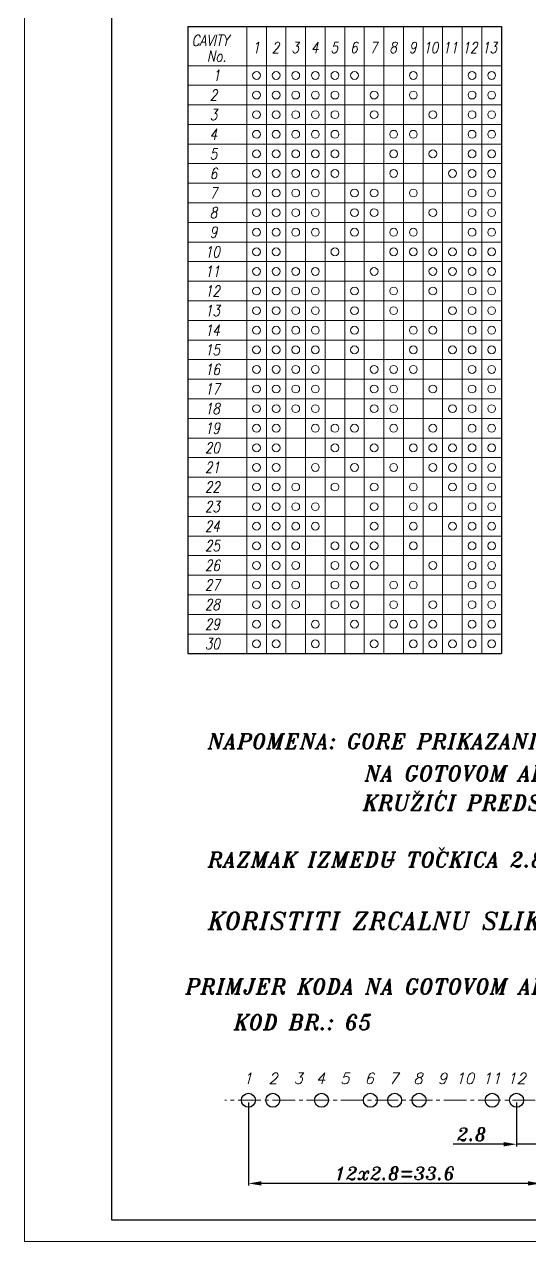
# Model space of a CAD drawing. Extents: x 62 to 608, y 19 to 439.
# Drawn here: x 62.2 to 178.3, y 19 to 298.5 of the extents above; entities that cross this region are included whole.
import ezdxf

# ---------------------------------------------------------------- set-up
doc = ezdxf.new("R2010")
doc.units = 0
doc.header["$LTSCALE"] = 7
doc.header["$MEASUREMENT"] = 0
doc.linetypes.add('CENTER2', pattern=[1.125, 0.75, -0.125, 0.125, -0.125])
doc.layers.get('0').update_dxf_attribs({"linetype": 'CONTINUOUS', "lineweight": 15})
for name, color, linetype, lineweight in [('1', 1, 'CENTER2', 15), ('3', 3, 'CONTINUOUS', 30), ('8', 252, 'CONTINUOUS', 15)]:
    doc.layers.add(name, color=color, linetype=linetype, lineweight=lineweight)
doc.styles.add('ITALICT', font='ITALICT.shx', dxfattribs={"width": 0.8, "height": 3})
doc.styles.add('NEW', font='italict.shx', dxfattribs={"height": 3})
doc.dimstyles.get("Standard").update_dxf_attribs({"dimtxt": 3, "dimasz": 3, "dimexe": 0.5, "dimexo": 0.5, "dimgap": 0.8, "dimtad": 1, "dimdsep": 46, "dimtxsty": 'NEW', "dimcen": 0.09, "dimazin": 2, "dimtfac": 1, "dimtmove": 0, "dimatfit": 3, "dimfxl": 1, "dimtolj": 1, "dimtzin": 0, "dimarcsym": 0})

# ---------------------------------------------------------------- blocks, each defined once
blk = doc.blocks.new('*D5')
at = {"color": 0, "lineweight": -2, "transparency": 16777216}
for p, q in [((175.28, 50.92), (175.28, 40.83)), ((180.88, 50.92), (180.88, 40.83)), ((172.28, 41.33), (160.68, 41.33)), ((180.88, 41.33), (175.28, 41.33)), ((183.88, 41.33), (186.88, 41.33))]:
    blk.add_line(p, q, dxfattribs=at)
at = {"color": 0, "transparency": 16777216}
for points in [[(172.28, 41.83), (172.28, 40.83), (175.28, 41.33)], [(183.88, 41.83), (183.88, 40.83), (180.88, 41.33)]]:
    blk.add_solid(points, dxfattribs=at)
at = {"color": 0, "transparency": 16777216, "insert": (164.98, 43.63), "char_height": 3, "attachment_point": 5, "style": 'NEW'}
blk.add_mtext('\\A1;2.8', dxfattribs=at)
blk = doc.blocks.new('*D6')
at = {"color": 0, "lineweight": -2, "transparency": 16777216}
for p, q in [((113.68, 50.92), (113.68, 31.83)), ((180.88, 50.92), (180.88, 31.83)), ((177.88, 32.33), (116.68, 32.33))]:
    blk.add_line(p, q, dxfattribs=at)
at = {"color": 0, "transparency": 16777216}
for points in [[(116.68, 32.83), (116.68, 31.83), (113.68, 32.33)], [(177.88, 32.83), (177.88, 31.83), (180.88, 32.33)]]:
    blk.add_solid(points, dxfattribs=at)
at = {"color": 0, "transparency": 16777216, "insert": (147.28, 34.63), "char_height": 3, "attachment_point": 5, "style": 'NEW'}
blk.add_mtext('\\A1;12x2.8=33.6', dxfattribs=at)

msp = doc.modelspace()

# ---------------------------------------------------------------- linework, layer by layer
for p, q in [((62.2158, 438.9576), (62.2158, 18.9576)), ((145.5801, 106.4248), (145.6661, 106.6738)), ((145.5801, 106.4248), (147.0911, 106.4248)), ((145.6231, 106.5493), (147.1308, 106.5493)), ((145.6661, 106.6738), (147.1705, 106.6738)), ((147.1705, 106.6738), (147.0911, 106.4248)), ((62.2158, 18.9576), (359.2158, 18.9576))]:
    msp.add_line(p, q)
for centre in [(115.5532, 286.7316), (120.0532, 286.7316), (124.5532, 286.7316), (129.0532, 286.7316), (133.5532, 286.7316), (138.0532, 286.7316), (151.5532, 286.7316), (165.0532, 286.7316), (169.5532, 286.7316), (115.5532, 282.2316), (120.0532, 282.2316), (124.5532, 282.2316), (129.0532, 282.2316), (133.5532, 282.2316), (142.5532, 282.2316), (151.5532, 282.2316), (165.0532, 282.2316), (169.5532, 282.2316), (115.5532, 277.7316), (120.0532, 277.7316), (124.5532, 277.7316), (129.0532, 277.7316), (133.5532, 277.7316), (142.5532, 277.7316), (156.0532, 277.7316), (165.0532, 277.7316), (169.5532, 277.7316), (115.5532, 273.2316), (120.0532, 273.2316), (124.5532, 273.2316), (129.0532, 273.2316), (133.5532, 273.2316), (147.0532, 273.2316), (151.5532, 273.2316), (165.0532, 273.2316), (169.5532, 273.2316), (115.5532, 268.7316), (120.0532, 268.7316), (124.5532, 268.7316), (129.0532, 268.7316), (133.5532, 268.7316), (147.0532, 268.7316), (156.0532, 268.7316), (165.0532, 268.7316), (169.5532, 268.7316), (115.5532, 264.2316), (120.0532, 264.2316), (124.5532, 264.2316), (129.0532, 264.2316), (133.5532, 264.2316), (147.0532, 264.2316), (160.5532, 264.2316), (165.0532, 264.2316), (169.5532, 264.2316), (115.5532, 259.7316), (120.0532, 259.7316), (124.5532, 259.7316), (129.0532, 259.7316), (138.0532, 259.7316), (142.5532, 259.7316), (151.5532, 259.7316), (165.0532, 259.7316), (169.5532, 259.7316), (115.5532, 255.2316), (120.0532, 255.2316), (124.5532, 255.2316), (129.0532, 255.2316), (138.0532, 255.2316), (142.5532, 255.2316), (156.0532, 255.2316), (165.0532, 255.2316), (169.5532, 255.2316), (115.5532, 250.7316), (120.0532, 250.7316), (124.5532, 250.7316), (129.0532, 250.7316), (138.0532, 250.7316), (147.0532, 250.7316), (151.5532, 250.7316), (165.0532, 250.7316), (169.5532, 250.7316), (115.5532, 246.2316), (120.0532, 246.2316), (133.5532, 246.2316), (147.0532, 246.2316), (151.5532, 246.2316), (156.0532, 246.2316), (160.5532, 246.2316), (165.0532, 246.2316), (169.5532, 246.2316), (115.5532, 241.7316), (120.0532, 241.7316), (124.5532, 241.7316), (129.0532, 241.7316), (142.5532, 241.7316), (156.0532, 241.7316), (160.5532, 241.7316), (165.0532, 241.7316), (169.5532, 241.7316), (115.5532, 237.2316), (120.0532, 237.2316), (124.5532, 237.2316), (129.0532, 237.2316), (138.0532, 237.2316), (147.0532, 237.2316), (156.0532, 237.2316), (165.0532, 237.2316), (169.5532, 237.2316), (115.5532, 232.7316), (120.0532, 232.7316), (124.5532, 232.7316), (129.0532, 232.7316), (138.0532, 232.7316), (147.0532, 232.7316), (160.5532, 232.7316), (165.0532, 232.7316), (169.5532, 232.7316), (115.5532, 228.2316), (120.0532, 228.2316), (124.5532, 228.2316), (129.0532, 228.2316), (138.0532, 228.2316), (151.5532, 228.2316), (156.0532, 228.2316), (165.0532, 228.2316), (169.5532, 228.2316), (115.5532, 223.7316), (120.0532, 223.7316), (124.5532, 223.7316), (129.0532, 223.7316), (138.0532, 223.7316), (151.5532, 223.7316), (160.5532, 223.7316), (165.0532, 223.7316), (169.5532, 223.7316), (115.5532, 219.2316), (120.0532, 219.2316), (124.5532, 219.2316), (129.0532, 219.2316), (142.5532, 219.2316), (147.0532, 219.2316), (151.5532, 219.2316), (165.0532, 219.2316), (169.5532, 219.2316), (115.5532, 214.7316), (120.0532, 214.7316), (124.5532, 214.7316), (129.0532, 214.7316), (142.5532, 214.7316), (147.0532, 214.7316), (156.0532, 214.7316), (165.0532, 214.7316), (169.5532, 214.7316), (115.5532, 210.2316), (120.0532, 210.2316), (124.5532, 210.2316), (129.0532, 210.2316), (142.5532, 210.2316), (147.0532, 210.2316), (160.5532, 210.2316), (165.0532, 210.2316), (169.5532, 210.2316), (115.5532, 205.7316), (120.0532, 205.7316), (129.0532, 205.7316), (133.5532, 205.7316), (138.0532, 205.7316), (147.0532, 205.7316), (156.0532, 205.7316), (165.0532, 205.7316), (169.5532, 205.7316), (115.5532, 201.2316), (120.0532, 201.2316), (133.5532, 201.2316), (142.5532, 201.2316), (151.5532, 201.2316), (156.0532, 201.2316), (160.5532, 201.2316), (165.0532, 201.2316), (169.5532, 201.2316), (115.5532, 196.7316), (120.0532, 196.7316), (129.0532, 196.7316), (138.0532, 196.7316), (147.0532, 196.7316), (156.0532, 196.7316), (160.5532, 196.7316), (165.0532, 196.7316), (169.5532, 196.7316), (115.5532, 192.2316), (120.0532, 192.2316), (124.5532, 192.2316), (133.5532, 192.2316), (142.5532, 192.2316), (151.5532, 192.2316), (160.5532, 192.2316), (165.0532, 192.2316), (169.5532, 192.2316), (115.5532, 187.7316), (120.0532, 187.7316), (124.5532, 187.7316), (129.0532, 187.7316), (142.5532, 187.7316), (151.5532, 187.7316), (156.0532, 187.7316), (165.0532, 187.7316), (169.5532, 187.7316), (115.5532, 183.2316), (120.0532, 183.2316), (124.5532, 183.2316), (129.0532, 183.2316), (142.5532, 183.2316), (151.5532, 183.2316), (160.5532, 183.2316), (165.0532, 183.2316), (169.5532, 183.2316), (115.5532, 178.7316), (120.0532, 178.7316), (124.5532, 178.7316), (133.5532, 178.7316), (138.0532, 178.7316), (142.5532, 178.7316), (151.5532, 178.7316), (165.0532, 178.7316), (169.5532, 178.7316), (115.5532, 174.2316), (120.0532, 174.2316), (124.5532, 174.2316), (133.5532, 174.2316), (138.0532, 174.2316), (142.5532, 174.2316), (156.0532, 174.2316), (165.0532, 174.2316), (169.5532, 174.2316), (115.5532, 169.7316), (120.0532, 169.7316), (124.5532, 169.7316), (133.5532, 169.7316), (138.0532, 169.7316), (147.0532, 169.7316), (151.5532, 169.7316), (165.0532, 169.7316), (169.5532, 169.7316), (115.5532, 165.2316), (120.0532, 165.2316), (124.5532, 165.2316), (133.5532, 165.2316), (138.0532, 165.2316), (147.0532, 165.2316), (156.0532, 165.2316), (165.0532, 165.2316), (169.5532, 165.2316), (115.5532, 160.7316), (120.0532, 160.7316), (129.0532, 160.7316), (138.0532, 160.7316), (147.0532, 160.7316), (151.5532, 160.7316), (156.0532, 160.7316), (165.0532, 160.7316), (169.5532, 160.7316), (115.5532, 156.2316), (120.0532, 156.2316), (129.0532, 156.2316), (142.5532, 156.2316), (151.5532, 156.2316), (156.0532, 156.2316), (160.5532, 156.2316), (165.0532, 156.2316), (169.5532, 156.2316)]:
    msp.add_circle(centre, 0.9)
at = {"layer": '1'}
msp.add_line((187.4361, 51.42), (108.2774, 51.42), dxfattribs=at)
at = {"layer": '3'}
for p, q in [((82.2158, 433.9576), (82.2158, 23.9576)), ((99.7994, 297.9816), (99.7994, 153.9816)), ((99.7994, 297.9816), (171.7994, 297.9816)), ((171.7994, 297.9816), (171.7994, 153.9816)), ((99.7994, 153.9816), (171.7994, 153.9816)), ((82.2158, 23.9576), (354.2158, 23.9576))]:
    msp.add_line(p, q, dxfattribs=at)
for centre in [(113.6786, 51.42), (119.2786, 51.42), (130.4786, 51.42), (141.6786, 51.42), (147.2786, 51.42), (152.8786, 51.42), (169.6786, 51.42), (175.2786, 51.42)]:
    msp.add_circle(centre, 1.6, dxfattribs=at)
at = {"layer": '8'}
for p, q in [((113.2994, 297.9816), (113.2994, 153.9816)), ((117.7994, 297.9816), (117.7994, 153.9816)), ((122.2994, 297.9816), (122.2994, 153.9816)), ((126.7994, 297.9816), (126.7994, 153.9816)), ((131.2994, 297.9816), (131.2994, 153.9816)), ((135.7994, 297.9816), (135.7994, 153.9816)), ((140.2994, 297.9816), (140.2994, 153.9816)), ((144.7994, 297.9816), (144.7994, 153.9816)), ((149.2994, 297.9816), (149.2994, 153.9816)), ((153.7994, 297.9816), (153.7994, 153.9816)), ((158.2994, 297.9816), (158.2994, 153.9816)), ((162.7994, 297.9816), (162.7994, 153.9816)), ((167.2994, 297.9816), (167.2994, 153.9816)), ((99.7994, 288.9816), (171.7994, 288.9816)), ((99.7994, 284.4816), (171.7994, 284.4816)), ((99.7994, 279.9816), (171.7994, 279.9816)), ((99.7994, 275.4816), (167.2994, 275.4816)), ((99.7994, 275.4816), (171.7994, 275.4816)), ((99.7994, 270.9816), (167.2994, 270.9816)), ((99.7994, 270.9816), (171.7994, 270.9816)), ((99.7994, 266.4816), (167.2994, 266.4816)), ((99.7994, 266.4816), (171.7994, 266.4816)), ((99.7994, 261.9816), (167.2994, 261.9816)), ((99.7994, 261.9816), (171.7994, 261.9816)), ((99.7994, 257.4816), (167.2994, 257.4816)), ((99.7994, 257.4816), (171.7994, 257.4816)), ((99.7994, 252.9816), (167.2994, 252.9816)), ((99.7994, 252.9816), (171.7994, 252.9816)), ((99.7994, 248.4816), (167.2994, 248.4816)), ((99.7994, 248.4816), (171.7994, 248.4816)), ((99.7994, 243.9816), (167.2994, 243.9816)), ((99.7994, 243.9816), (171.7994, 243.9816)), ((99.7994, 239.4816), (167.2994, 239.4816)), ((99.7994, 239.4816), (171.7994, 239.4816)), ((99.7994, 234.9816), (167.2994, 234.9816)), ((99.7994, 234.9816), (171.7994, 234.9816)), ((99.7994, 230.4816), (167.2994, 230.4816)), ((99.7994, 230.4816), (171.7994, 230.4816)), ((99.7994, 225.9816), (167.2994, 225.9816)), ((99.7994, 225.9816), (171.7994, 225.9816)), ((99.7994, 221.4816), (167.2994, 221.4816)), ((99.7994, 221.4816), (171.7994, 221.4816)), ((99.7994, 216.9816), (171.7994, 216.9816)), ((99.7994, 212.4816), (167.2994, 212.4816)), ((99.7994, 212.4816), (171.7994, 212.4816)), ((99.7994, 207.9816), (167.2994, 207.9816)), ((99.7994, 207.9816), (171.7994, 207.9816)), ((99.7994, 203.4816), (167.2994, 203.4816)), ((99.7994, 203.4816), (171.7994, 203.4816)), ((99.7994, 198.9816), (167.2994, 198.9816)), ((99.7994, 198.9816), (171.7994, 198.9816)), ((99.7994, 194.4816), (167.2994, 194.4816)), ((99.7994, 194.4816), (171.7994, 194.4816)), ((99.7994, 189.9816), (167.2994, 189.9816)), ((99.7994, 189.9816), (171.7994, 189.9816)), ((99.7994, 185.4816), (171.7994, 185.4816)), ((99.7994, 180.9816), (167.2994, 180.9816)), ((99.7994, 180.9816), (171.7994, 180.9816)), ((99.7994, 176.4816), (171.7994, 176.4816)), ((99.7994, 176.4816), (162.7994, 176.4816)), ((99.7994, 171.9816), (167.2994, 171.9816)), ((99.7994, 171.9816), (171.7994, 171.9816)), ((99.7994, 167.4816), (167.2994, 167.4816)), ((99.7994, 167.4816), (171.7994, 167.4816)), ((99.7994, 162.9816), (167.2994, 162.9816)), ((99.7994, 162.9816), (171.7994, 162.9816)), ((99.7994, 158.4816), (171.7994, 158.4816))]:
    msp.add_line(p, q, dxfattribs=at)

# ---------------------------------------------------------------- texts
at = {"style": 'ITALICT', "width": 0.8}
for s, p in [('CAVITY', (100.6497, 293.5066)), ('1', (114.5534, 291.8902)), ('2', (119.0534, 291.8902)), ('3', (123.5534, 291.8902)), ('4', (128.0534, 291.8902)), ('5', (132.5534, 291.8902)), ('6', (137.0534, 291.8902)), ('7', (141.5534, 291.8902)), ('8', (146.0534, 291.8902)), ('9', (150.5534, 291.8902)), ('10', (153.8296, 291.852)), ('11', (158.3296, 291.852)), ('12', (162.8296, 291.852)), ('13', (167.3296, 291.852)), ('No.', (104.2017, 289.9317)), ('2', (104.8011, 280.9716)), ('3', (104.8011, 276.4716)), ('4', (104.8011, 271.9716)), ('5', (104.8011, 267.4716)), ('6', (104.8011, 262.9716)), ('7', (104.8011, 258.4716)), ('8', (104.8011, 253.9716)), ('9', (104.8011, 249.4716)), ('10', (103.6842, 244.9716)), ('11', (103.6842, 240.4716)), ('12', (103.6842, 235.9716)), ('13', (103.6842, 231.4716)), ('14', (103.6842, 226.9716)), ('15', (103.6842, 222.4716)), ('16', (103.6842, 217.9716)), ('17', (103.6842, 213.4716)), ('18', (103.6842, 208.9716)), ('19', (103.6842, 204.4716)), ('20', (103.6842, 199.9716)), ('21', (103.6842, 195.4716)), ('22', (103.6842, 190.9716)), ('23', (103.6842, 186.4716)), ('24', (103.6842, 181.9716)), ('25', (103.6842, 177.4716)), ('26', (103.6842, 172.9716)), ('27', (103.6842, 168.4716)), ('28', (103.6842, 163.9716)), ('29', (103.6842, 159.4716)), ('30', (103.6842, 154.9716))]:
    msp.add_text(s, height=2.52, dxfattribs=at).set_placement(p)
at = {"style": 'NEW'}
for s, height, p in [('NAPOMENA: GORE PRIKAZANI KOD JE ONAJ KOJI SE TREBA POJAVITI ', 3.5, (104.3463, 132.0981)), ('NA GOTOVOM ARTIKLU.', 3.5, (140.4027, 124.7226)), ('KRUŽIĆI PREDSTAVLJAJU UGRAVIRANE TOČKICE', 3.5, (140.001, 117.9739)), ('RAZMAK IZMEDU TOČKICA 2.8mm', 3.5, (104.3463, 104.9241)), ('KORISTITI ZRCALNU SLIKU KODA ZA GRAVIRANJE!!!', 4, (104.3463, 90.5993)), ('PRIMJER KODA NA GOTOVOM ARTIKLU', 3.5, (99.2242, 75.7901)), ('KOD BR.: 65', 3.5, (110.3287, 67.5801)), ('1', 2.5, (112.4696, 55.188)), ('2', 2.5, (118.2622, 55.188)), ('3', 2.5, (124.0547, 55.188)), ('4', 2.5, (129.147, 55.188)), ('5', 2.5, (134.747, 55.188)), ('6', 2.5, (140.347, 55.188)), ('7', 2.5, (145.947, 55.188)), ('8', 2.5, (151.547, 55.188)), ('9', 2.5, (157.147, 55.188)), ('10', 2.5, (161.2319, 55.188)), ('11', 2.5, (167.4241, 55.188)), ('12', 2.5, (173.1065, 55.188))]:
    msp.add_text(s, height=height, dxfattribs=at).set_placement(p)
at = {"insert": (105.4731, 287.9916), "char_height": 2.52, "attachment_point": 1, "style": 'ITALICT'}
msp.add_mtext('1', dxfattribs=at)

# ---------------------------------------------------------------- dimensions: what is measured, and where the dimension line sits
dim = msp.add_linear_dim(base=(113.6786, 32.326), p1=(180.8786, 51.42), p2=(113.6786, 51.42), text='12x2.8=<>', dimstyle='Standard', override={"dimlfac": 0.5, "dimtol": 0, "dimlim": 0, "dimtp": 0, "dimtm": 0, "dimtfac": 1, "dimtdec": 2, "dimtolj": 1, "dimtzin": 0})
dim.commit()
dim.dimension.update_dxf_attribs({"geometry": '*D6', "text_midpoint": (147.2786, 32.326), "dimtype": 160})
dim = msp.add_linear_dim(base=(175.2786, 41.326), p1=(180.8786, 51.42), p2=(175.2786, 51.42), dimstyle='Standard', override={"dimlfac": 0.5})
dim.commit()
dim.dimension.update_dxf_attribs({"geometry": '*D5', "text_midpoint": (164.9786, 43.626)})

doc.saveas('drawing.dxf')
